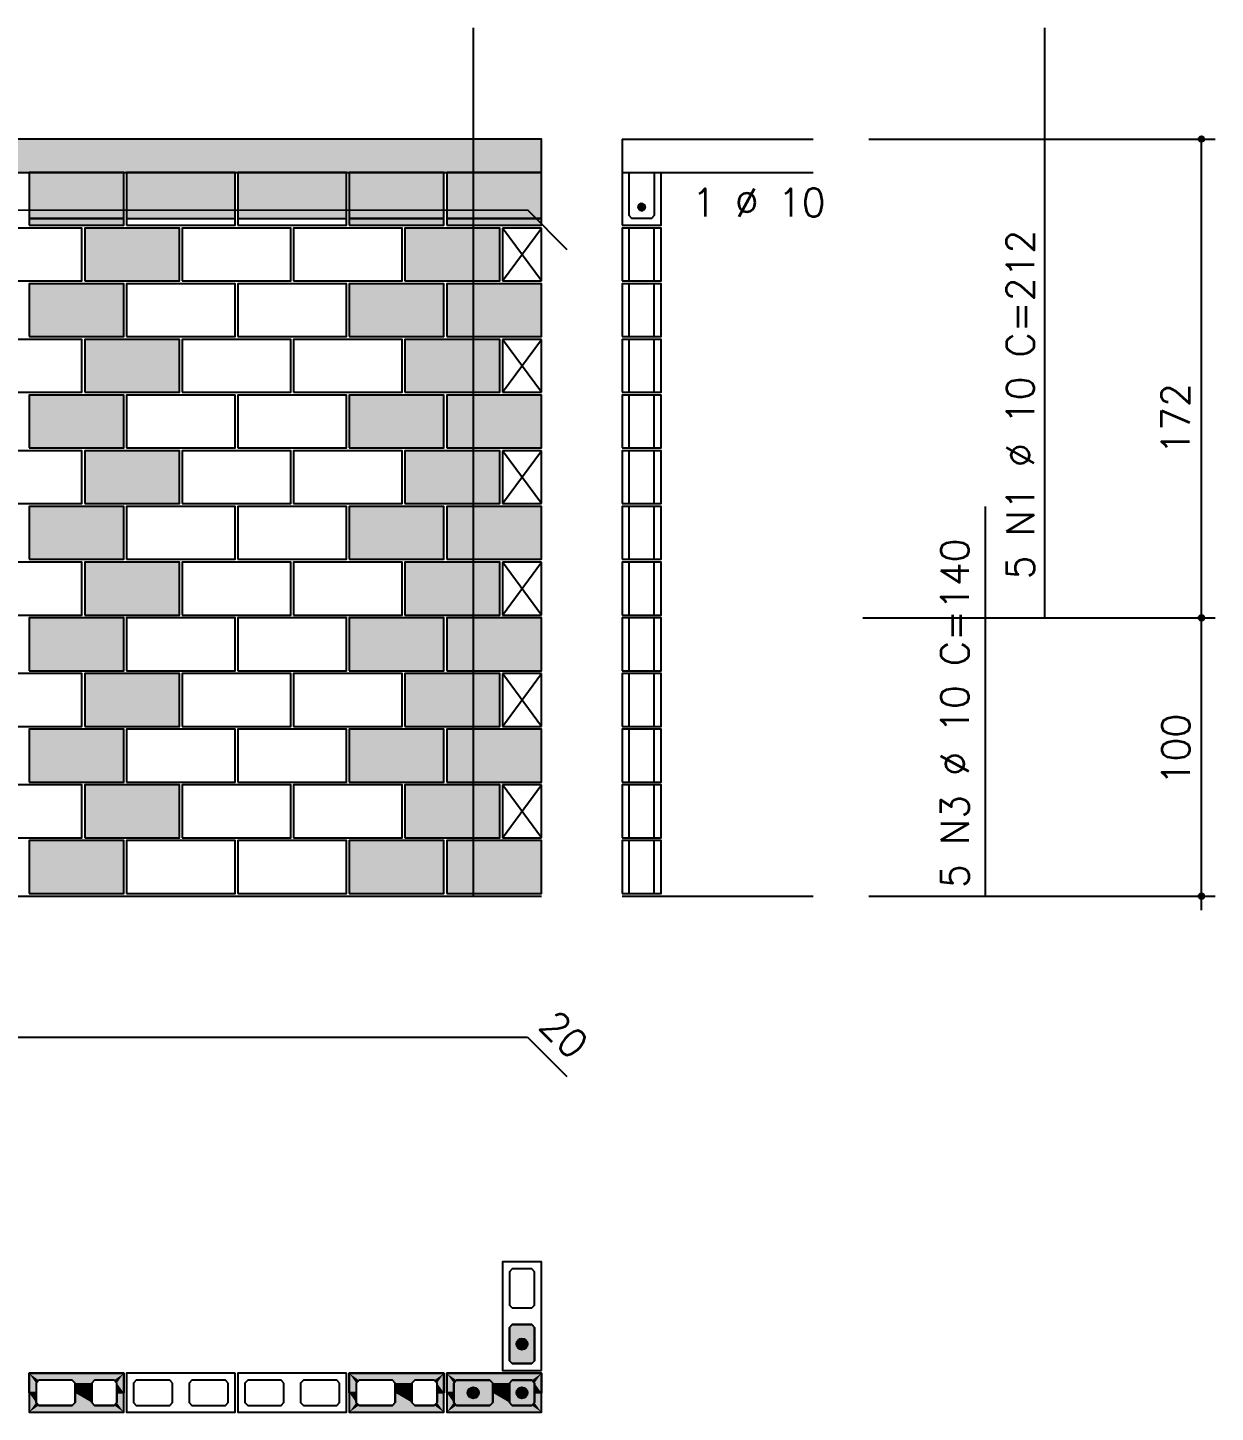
# Model space of a CAD drawing. Extents: x -1.9 to 86, y -1.5 to 60.9.
# Drawn here: x 48.78 to 57.31, y 31.15 to 41.1 of the extents above; entities that cross this region are included whole.
import ezdxf

# ---------------------------------------------------------------- set-up
doc = ezdxf.new("R2010")
doc.units = 0
doc.header["$MEASUREMENT"] = 0
for name, color, linetype in [('PENA_01', 1, 'CONTINUOUS'), ('PENA_02', 2, 'CONTINUOUS'), ('PENA_03', 3, 'CONTINUOUS'), ('PENA_05', 5, 'CONTINUOUS'), ('PENA_09', 254, 'CONTINUOUS'), ('PENA_11', 252, 'CONTINUOUS'), ('PENA_21', 100, 'CONTINUOUS')]:
    doc.layers.add(name, color=color, linetype=linetype)
doc.styles.get("Standard").update_dxf_attribs({"font": 'ROMANS.SHX'})

msp = doc.modelspace()

# ---------------------------------------------------------------- linework, layer by layer
at = {"layer": 'PENA_01', "linetype": 'Continuous'}
for p, q in [((48.7886, 39.7289), (49.4686, 39.7289)), ((49.4886, 39.7289), (50.2686, 39.7289)), ((50.2886, 39.7289), (51.0686, 39.7289)), ((51.0886, 39.7289), (51.7686, 39.7289)), ((51.7886, 39.7289), (52.4686, 39.7289))]:
    msp.add_line(p, q, dxfattribs=at)
for points in [[(52.3986, 31.9), (52.4186, 31.92), (52.4186, 32.16), (52.3986, 32.18), (52.2586, 32.18), (52.2386, 32.16), (52.2386, 31.92), (52.2586, 31.9), (52.3986, 31.9)], [(52.3986, 31.5), (52.4186, 31.52), (52.4186, 31.76), (52.3986, 31.78), (52.2586, 31.78), (52.2386, 31.76), (52.2386, 31.52), (52.2586, 31.5), (52.3986, 31.5)], [(49.0986, 31.38), (48.8586, 31.38), (48.8386, 31.36), (48.8386, 31.22), (48.8586, 31.2), (49.0986, 31.2), (49.1186, 31.22), (49.1186, 31.36), (49.0986, 31.38)], [(49.3986, 31.38), (49.2586, 31.38), (49.2386, 31.36), (49.2386, 31.22), (49.2586, 31.2), (49.3986, 31.2), (49.4186, 31.22), (49.4186, 31.36), (49.3986, 31.38)], [(49.8186, 31.36), (49.7986, 31.38), (49.5586, 31.38), (49.5386, 31.36), (49.5386, 31.22), (49.5586, 31.2), (49.7986, 31.2), (49.8186, 31.22), (49.8186, 31.36)], [(50.2186, 31.36), (50.1986, 31.38), (49.9586, 31.38), (49.9386, 31.36), (49.9386, 31.22), (49.9586, 31.2), (50.1986, 31.2), (50.2186, 31.22), (50.2186, 31.36)], [(50.6186, 31.36), (50.5986, 31.38), (50.3586, 31.38), (50.3386, 31.36), (50.3386, 31.22), (50.3586, 31.2), (50.5986, 31.2), (50.6186, 31.22), (50.6186, 31.36)], [(51.0186, 31.36), (50.9986, 31.38), (50.7586, 31.38), (50.7386, 31.36), (50.7386, 31.22), (50.7586, 31.2), (50.9986, 31.2), (51.0186, 31.22), (51.0186, 31.36)], [(51.3986, 31.38), (51.1586, 31.38), (51.1386, 31.36), (51.1386, 31.22), (51.1586, 31.2), (51.3986, 31.2), (51.4186, 31.22), (51.4186, 31.36), (51.3986, 31.38)], [(51.6986, 31.38), (51.5586, 31.38), (51.5386, 31.36), (51.5386, 31.22), (51.5586, 31.2), (51.6986, 31.2), (51.7186, 31.22), (51.7186, 31.36), (51.6986, 31.38)], [(52.0986, 31.38), (51.8586, 31.38), (51.8386, 31.36), (51.8386, 31.22), (51.8586, 31.2), (52.0986, 31.2), (52.1186, 31.22), (52.1186, 31.36), (52.0986, 31.38)], [(52.3986, 31.38), (52.2586, 31.38), (52.2386, 31.36), (52.2386, 31.22), (52.2586, 31.2), (52.3986, 31.2), (52.4186, 31.22), (52.4186, 31.36), (52.3986, 31.38)]]:
    msp.add_lwpolyline(points, dxfattribs=at)
at = {"layer": 'PENA_02', "linetype": 'Continuous'}
for p, q in [((52.4686, 39.6589), (52.1886, 39.6589)), ((52.1886, 39.6589), (52.1886, 39.2789)), ((52.4686, 39.2789), (52.4686, 39.6589)), ((52.1886, 39.2789), (52.4686, 39.2789)), ((52.4686, 38.8589), (52.1886, 38.8589)), ((52.1886, 38.8589), (52.1886, 38.4789)), ((52.4686, 38.4789), (52.4686, 38.8589)), ((52.1886, 38.4789), (52.4686, 38.4789)), ((52.4686, 38.0589), (52.1886, 38.0589)), ((52.1886, 38.0589), (52.1886, 37.6789)), ((52.4686, 37.6789), (52.4686, 38.0589)), ((52.1886, 37.6789), (52.4686, 37.6789)), ((52.4686, 37.2589), (52.1886, 37.2589)), ((52.1886, 37.2589), (52.1886, 36.8789)), ((52.4686, 36.8789), (52.4686, 37.2589)), ((52.1886, 36.8789), (52.4686, 36.8789)), ((52.4686, 36.4589), (52.1886, 36.4589)), ((52.1886, 36.4589), (52.1886, 36.0789)), ((52.4686, 36.0789), (52.4686, 36.4589)), ((52.1886, 36.0789), (52.4686, 36.0789)), ((52.4686, 35.6589), (52.1886, 35.6589)), ((52.1886, 35.6589), (52.1886, 35.2789)), ((52.4686, 35.2789), (52.4686, 35.6589)), ((52.1886, 35.2789), (52.4686, 35.2789)), ((42.4886, 34.8589), (52.4686, 34.8589))]:
    msp.add_line(p, q, dxfattribs=at)
for points in [[(42.4886, 40.0589), (52.4686, 40.0589), (52.4686, 40.2989), (42.4886, 40.2989), (42.4886, 40.0589)], [(48.7886, 39.6789), (49.4686, 39.6789), (49.4686, 40.0589), (48.7886, 40.0589), (48.7886, 39.6789)], [(49.4886, 39.6789), (50.2686, 39.6789), (50.2686, 40.0589), (49.4886, 40.0589), (49.4886, 39.6789)], [(50.2886, 39.6789), (51.0686, 39.6789), (51.0686, 40.0589), (50.2886, 40.0589), (50.2886, 39.6789)], [(51.0886, 39.6789), (51.7686, 39.6789), (51.7686, 40.0589), (51.0886, 40.0589), (51.0886, 39.6789)], [(51.7886, 39.6789), (52.4686, 39.6789), (52.4686, 40.0589), (51.7886, 40.0589), (51.7886, 39.6789)], [(48.3886, 39.2789), (49.1686, 39.2789), (49.1686, 39.6589), (48.3886, 39.6589), (48.3886, 39.2789)], [(49.1886, 39.2789), (49.8686, 39.2789), (49.8686, 39.6589), (49.1886, 39.6589), (49.1886, 39.2789)], [(49.8886, 39.2789), (50.6686, 39.2789), (50.6686, 39.6589), (49.8886, 39.6589), (49.8886, 39.2789)], [(50.6886, 39.2789), (51.4686, 39.2789), (51.4686, 39.6589), (50.6886, 39.6589), (50.6886, 39.2789)], [(51.4886, 39.2789), (52.1686, 39.2789), (52.1686, 39.6589), (51.4886, 39.6589), (51.4886, 39.2789)], [(48.7886, 38.8789), (49.4686, 38.8789), (49.4686, 39.2589), (48.7886, 39.2589), (48.7886, 38.8789)], [(49.4886, 38.8789), (50.2686, 38.8789), (50.2686, 39.2589), (49.4886, 39.2589), (49.4886, 38.8789)], [(50.2886, 38.8789), (51.0686, 38.8789), (51.0686, 39.2589), (50.2886, 39.2589), (50.2886, 38.8789)], [(51.0886, 38.8789), (51.7686, 38.8789), (51.7686, 39.2589), (51.0886, 39.2589), (51.0886, 38.8789)], [(51.7886, 38.8789), (52.4686, 38.8789), (52.4686, 39.2589), (51.7886, 39.2589), (51.7886, 38.8789)], [(48.3886, 38.4789), (49.1686, 38.4789), (49.1686, 38.8589), (48.3886, 38.8589), (48.3886, 38.4789)], [(49.1886, 38.4789), (49.8686, 38.4789), (49.8686, 38.8589), (49.1886, 38.8589), (49.1886, 38.4789)], [(49.8886, 38.4789), (50.6686, 38.4789), (50.6686, 38.8589), (49.8886, 38.8589), (49.8886, 38.4789)], [(50.6886, 38.4789), (51.4686, 38.4789), (51.4686, 38.8589), (50.6886, 38.8589), (50.6886, 38.4789)], [(51.4886, 38.4789), (52.1686, 38.4789), (52.1686, 38.8589), (51.4886, 38.8589), (51.4886, 38.4789)], [(48.7886, 38.0789), (49.4686, 38.0789), (49.4686, 38.4589), (48.7886, 38.4589), (48.7886, 38.0789)], [(49.4886, 38.0789), (50.2686, 38.0789), (50.2686, 38.4589), (49.4886, 38.4589), (49.4886, 38.0789)], [(50.2886, 38.0789), (51.0686, 38.0789), (51.0686, 38.4589), (50.2886, 38.4589), (50.2886, 38.0789)], [(51.0886, 38.0789), (51.7686, 38.0789), (51.7686, 38.4589), (51.0886, 38.4589), (51.0886, 38.0789)], [(51.7886, 38.0789), (52.4686, 38.0789), (52.4686, 38.4589), (51.7886, 38.4589), (51.7886, 38.0789)], [(48.3886, 37.6789), (49.1686, 37.6789), (49.1686, 38.0589), (48.3886, 38.0589), (48.3886, 37.6789)], [(49.1886, 37.6789), (49.8686, 37.6789), (49.8686, 38.0589), (49.1886, 38.0589), (49.1886, 37.6789)], [(49.8886, 37.6789), (50.6686, 37.6789), (50.6686, 38.0589), (49.8886, 38.0589), (49.8886, 37.6789)], [(50.6886, 37.6789), (51.4686, 37.6789), (51.4686, 38.0589), (50.6886, 38.0589), (50.6886, 37.6789)], [(51.4886, 37.6789), (52.1686, 37.6789), (52.1686, 38.0589), (51.4886, 38.0589), (51.4886, 37.6789)], [(48.7886, 37.2789), (49.4686, 37.2789), (49.4686, 37.6589), (48.7886, 37.6589), (48.7886, 37.2789)], [(49.4886, 37.2789), (50.2686, 37.2789), (50.2686, 37.6589), (49.4886, 37.6589), (49.4886, 37.2789)], [(50.2886, 37.2789), (51.0686, 37.2789), (51.0686, 37.6589), (50.2886, 37.6589), (50.2886, 37.2789)], [(51.0886, 37.2789), (51.7686, 37.2789), (51.7686, 37.6589), (51.0886, 37.6589), (51.0886, 37.2789)], [(51.7886, 37.2789), (52.4686, 37.2789), (52.4686, 37.6589), (51.7886, 37.6589), (51.7886, 37.2789)], [(48.3886, 36.8789), (49.1686, 36.8789), (49.1686, 37.2589), (48.3886, 37.2589), (48.3886, 36.8789)], [(49.1886, 36.8789), (49.8686, 36.8789), (49.8686, 37.2589), (49.1886, 37.2589), (49.1886, 36.8789)], [(49.8886, 36.8789), (50.6686, 36.8789), (50.6686, 37.2589), (49.8886, 37.2589), (49.8886, 36.8789)], [(50.6886, 36.8789), (51.4686, 36.8789), (51.4686, 37.2589), (50.6886, 37.2589), (50.6886, 36.8789)], [(51.4886, 36.8789), (52.1686, 36.8789), (52.1686, 37.2589), (51.4886, 37.2589), (51.4886, 36.8789)], [(48.7886, 36.4789), (49.4686, 36.4789), (49.4686, 36.8589), (48.7886, 36.8589), (48.7886, 36.4789)], [(49.4886, 36.4789), (50.2686, 36.4789), (50.2686, 36.8589), (49.4886, 36.8589), (49.4886, 36.4789)], [(50.2886, 36.4789), (51.0686, 36.4789), (51.0686, 36.8589), (50.2886, 36.8589), (50.2886, 36.4789)], [(51.0886, 36.4789), (51.7686, 36.4789), (51.7686, 36.8589), (51.0886, 36.8589), (51.0886, 36.4789)], [(51.7886, 36.4789), (52.4686, 36.4789), (52.4686, 36.8589), (51.7886, 36.8589), (51.7886, 36.4789)], [(48.3886, 36.0789), (49.1686, 36.0789), (49.1686, 36.4589), (48.3886, 36.4589), (48.3886, 36.0789)], [(49.1886, 36.0789), (49.8686, 36.0789), (49.8686, 36.4589), (49.1886, 36.4589), (49.1886, 36.0789)], [(49.8886, 36.0789), (50.6686, 36.0789), (50.6686, 36.4589), (49.8886, 36.4589), (49.8886, 36.0789)], [(50.6886, 36.0789), (51.4686, 36.0789), (51.4686, 36.4589), (50.6886, 36.4589), (50.6886, 36.0789)], [(51.4886, 36.0789), (52.1686, 36.0789), (52.1686, 36.4589), (51.4886, 36.4589), (51.4886, 36.0789)], [(48.7886, 35.6789), (49.4686, 35.6789), (49.4686, 36.0589), (48.7886, 36.0589), (48.7886, 35.6789)], [(49.4886, 35.6789), (50.2686, 35.6789), (50.2686, 36.0589), (49.4886, 36.0589), (49.4886, 35.6789)], [(50.2886, 35.6789), (51.0686, 35.6789), (51.0686, 36.0589), (50.2886, 36.0589), (50.2886, 35.6789)], [(51.0886, 35.6789), (51.7686, 35.6789), (51.7686, 36.0589), (51.0886, 36.0589), (51.0886, 35.6789)], [(51.7886, 35.6789), (52.4686, 35.6789), (52.4686, 36.0589), (51.7886, 36.0589), (51.7886, 35.6789)], [(48.3886, 35.2789), (49.1686, 35.2789), (49.1686, 35.6589), (48.3886, 35.6589), (48.3886, 35.2789)], [(49.1886, 35.2789), (49.8686, 35.2789), (49.8686, 35.6589), (49.1886, 35.6589), (49.1886, 35.2789)], [(49.8886, 35.2789), (50.6686, 35.2789), (50.6686, 35.6589), (49.8886, 35.6589), (49.8886, 35.2789)], [(50.6886, 35.2789), (51.4686, 35.2789), (51.4686, 35.6589), (50.6886, 35.6589), (50.6886, 35.2789)], [(51.4886, 35.2789), (52.1686, 35.2789), (52.1686, 35.6589), (51.4886, 35.6589), (51.4886, 35.2789)], [(48.7886, 34.8789), (49.4686, 34.8789), (49.4686, 35.2589), (48.7886, 35.2589), (48.7886, 34.8789)], [(49.4886, 34.8789), (50.2686, 34.8789), (50.2686, 35.2589), (49.4886, 35.2589), (49.4886, 34.8789)], [(50.2886, 34.8789), (51.0686, 34.8789), (51.0686, 35.2589), (50.2886, 35.2589), (50.2886, 34.8789)], [(51.0886, 34.8789), (51.7686, 34.8789), (51.7686, 35.2589), (51.0886, 35.2589), (51.0886, 34.8789)], [(51.7886, 34.8789), (52.4686, 34.8789), (52.4686, 35.2589), (51.7886, 35.2589), (51.7886, 34.8789)], [(52.4686, 31.45), (52.4686, 32.23), (52.1886, 32.23), (52.1886, 31.45), (52.4686, 31.45)], [(49.4686, 31.43), (48.7886, 31.43), (48.7886, 31.15), (49.4686, 31.15), (49.4686, 31.43)], [(50.2686, 31.43), (49.4886, 31.43), (49.4886, 31.15), (50.2686, 31.15), (50.2686, 31.43)], [(51.0686, 31.43), (50.2886, 31.43), (50.2886, 31.15), (51.0686, 31.15), (51.0686, 31.43)], [(51.7686, 31.43), (51.0886, 31.43), (51.0886, 31.15), (51.7686, 31.15), (51.7686, 31.43)], [(52.4686, 31.43), (51.7886, 31.43), (51.7886, 31.15), (52.4686, 31.15), (52.4686, 31.43)]]:
    msp.add_lwpolyline(points, dxfattribs=at)
for centre, radius in [((57.2086, 40.2989), 0.02), ((57.2086, 40.2989), 0.01), ((57.2086, 36.8589), 0.02), ((57.2086, 36.8589), 0.01), ((57.2086, 34.8589), 0.02), ((57.2086, 34.8589), 0.01)]:
    msp.add_circle(centre, radius, dxfattribs=at)
at = {"layer": 'PENA_03', "linetype": 'Continuous'}
for p, q in [((53.0486, 40.2989), (53.0486, 39.6789)), ((53.0486, 40.2989), (54.4193, 40.2989)), ((54.8193, 40.2989), (57.3086, 40.2989)), ((57.2086, 34.7584), (57.2086, 40.2989)), ((53.0486, 40.0589), (54.4193, 40.0589)), ((52.1886, 39.2789), (52.4686, 39.6589)), ((52.4686, 39.2789), (52.1886, 39.6589)), ((53.0986, 39.2789), (53.0986, 39.6589)), ((53.2786, 39.2789), (53.2786, 39.6589)), ((53.0986, 38.8789), (53.0986, 39.2589)), ((53.2786, 38.8789), (53.2786, 39.2589)), ((52.1886, 38.4789), (52.4686, 38.8589)), ((52.4686, 38.4789), (52.1886, 38.8589)), ((53.0986, 38.4789), (53.0986, 38.8589)), ((53.2786, 38.4789), (53.2786, 38.8589)), ((53.0986, 38.0789), (53.0986, 38.4589)), ((53.2786, 38.0789), (53.2786, 38.4589)), ((52.1886, 37.6789), (52.4686, 38.0589)), ((52.4686, 37.6789), (52.1886, 38.0589)), ((53.0986, 37.6789), (53.0986, 38.0589)), ((53.2786, 37.6789), (53.2786, 38.0589)), ((53.0986, 37.2789), (53.0986, 37.6589)), ((53.2786, 37.2789), (53.2786, 37.6589)), ((52.1886, 36.8789), (52.4686, 37.2589)), ((52.4686, 36.8789), (52.1886, 37.2589)), ((53.0986, 36.8789), (53.0986, 37.2589)), ((53.2786, 36.8789), (53.2786, 37.2589)), ((53.0986, 36.4789), (53.0986, 36.8589)), ((53.2786, 36.4789), (53.2786, 36.8589)), ((54.7774, 36.8589), (57.3086, 36.8589)), ((52.1886, 36.0789), (52.4686, 36.4589)), ((52.4686, 36.0789), (52.1886, 36.4589)), ((53.0986, 36.0789), (53.0986, 36.4589)), ((53.2786, 36.0789), (53.2786, 36.4589)), ((53.0986, 35.6789), (53.0986, 36.0589)), ((53.2786, 35.6789), (53.2786, 36.0589)), ((52.1886, 35.2789), (52.4686, 35.6589)), ((52.4686, 35.2789), (52.1886, 35.6589)), ((53.0986, 35.2789), (53.0986, 35.6589)), ((53.2786, 35.2789), (53.2786, 35.6589)), ((53.0986, 34.8789), (53.0986, 35.2589)), ((53.2786, 34.8789), (53.2786, 35.2589)), ((53.0486, 34.8589), (54.4193, 34.8589)), ((54.8193, 34.8589), (57.3086, 34.8589))]:
    msp.add_line(p, q, dxfattribs=at)
for points in [[(53.0486, 39.6789), (53.3286, 39.6789), (53.3286, 40.0589)], [(53.2786, 40.0589), (53.2786, 39.7489), (53.2586, 39.7289), (53.1186, 39.7289), (53.0986, 39.7489), (53.0986, 40.0589)], [(53.2132, 39.8099), (53.211, 39.8201), (53.2049, 39.8285), (53.1959, 39.8337), (53.1856, 39.8348), (53.1757, 39.8316), (53.168, 39.8246), (53.1637, 39.8151), (53.1637, 39.8047), (53.168, 39.7952), (53.1757, 39.7883), (53.1856, 39.7851), (53.1959, 39.7861), (53.2049, 39.7913), (53.211, 39.7998), (53.2132, 39.8099)], [(53.0486, 39.2789), (53.3286, 39.2789), (53.3286, 39.6589), (53.0486, 39.6589), (53.0486, 39.2789)], [(53.0486, 38.8789), (53.3286, 38.8789), (53.3286, 39.2589), (53.0486, 39.2589), (53.0486, 38.8789)], [(53.0486, 38.4789), (53.3286, 38.4789), (53.3286, 38.8589), (53.0486, 38.8589), (53.0486, 38.4789)], [(53.0486, 38.0789), (53.3286, 38.0789), (53.3286, 38.4589), (53.0486, 38.4589), (53.0486, 38.0789)], [(53.0486, 37.6789), (53.3286, 37.6789), (53.3286, 38.0589), (53.0486, 38.0589), (53.0486, 37.6789)], [(53.0486, 37.2789), (53.3286, 37.2789), (53.3286, 37.6589), (53.0486, 37.6589), (53.0486, 37.2789)], [(53.0486, 36.8789), (53.3286, 36.8789), (53.3286, 37.2589), (53.0486, 37.2589), (53.0486, 36.8789)], [(53.0486, 36.4789), (53.3286, 36.4789), (53.3286, 36.8589), (53.0486, 36.8589), (53.0486, 36.4789)], [(53.0486, 36.0789), (53.3286, 36.0789), (53.3286, 36.4589), (53.0486, 36.4589), (53.0486, 36.0789)], [(53.0486, 35.6789), (53.3286, 35.6789), (53.3286, 36.0589), (53.0486, 36.0589), (53.0486, 35.6789)], [(53.0486, 35.2789), (53.3286, 35.2789), (53.3286, 35.6589), (53.0486, 35.6589), (53.0486, 35.2789)], [(53.0486, 34.8789), (53.3286, 34.8789), (53.3286, 35.2589), (53.0486, 35.2589), (53.0486, 34.8789)], [(52.2586, 31.5), (52.2386, 31.52), (52.2386, 31.76), (52.2586, 31.78), (52.3986, 31.78), (52.4186, 31.76), (52.4186, 31.52), (52.3986, 31.5), (52.2586, 31.5)], [(52.1186, 31.22), (52.0986, 31.2), (51.8586, 31.2), (51.8386, 31.22), (51.8386, 31.36), (51.8586, 31.38), (52.0986, 31.38), (52.1186, 31.36), (52.1186, 31.22)], [(52.4186, 31.22), (52.3986, 31.2), (52.2586, 31.2), (52.2386, 31.22), (52.2386, 31.36), (52.2586, 31.38), (52.3986, 31.38), (52.4186, 31.36), (52.4186, 31.22)]]:
    msp.add_lwpolyline(points, dxfattribs=at)
for centre, radius in [((53.1882, 39.8099), 0.025), ((52.3286, 31.64), 0.04), ((51.9786, 31.29), 0.04), ((52.3286, 31.29), 0.04)]:
    msp.add_circle(centre, radius, dxfattribs=at)
for points in [[(53.2132, 39.8099), (53.168, 39.8246), (53.1637, 39.8151)], [(53.2132, 39.8099), (53.1637, 39.8151), (53.1637, 39.8047)], [(53.2132, 39.8099), (53.1637, 39.8047), (53.168, 39.7952)], [(53.2132, 39.8099), (53.1757, 39.8316), (53.1647, 39.8185)], [(53.2132, 39.8099), (53.1647, 39.8185), (53.1647, 39.8014)], [(53.2132, 39.8099), (53.1647, 39.8014), (53.1757, 39.7883)], [(53.2132, 39.8099), (53.1757, 39.8316), (53.168, 39.8246)], [(53.2132, 39.8099), (53.168, 39.7952), (53.1757, 39.7883)], [(53.2132, 39.8099), (53.1856, 39.8348), (53.1757, 39.8316)], [(53.2132, 39.8099), (53.1925, 39.8345), (53.1757, 39.8316)], [(53.2132, 39.8099), (53.1757, 39.7883), (53.1925, 39.7853)], [(53.2132, 39.8099), (53.1757, 39.7883), (53.1856, 39.7851)], [(53.2132, 39.8099), (53.1959, 39.8337), (53.1856, 39.8348)], [(53.2132, 39.8099), (53.1856, 39.7851), (53.1959, 39.7861)], [(53.2132, 39.8099), (53.2073, 39.826), (53.1925, 39.8345)], [(53.2132, 39.8099), (53.1925, 39.7853), (53.2073, 39.7939)], [(53.2132, 39.8099), (53.2049, 39.8285), (53.1959, 39.8337)], [(53.2132, 39.8099), (53.1959, 39.7861), (53.2049, 39.7913)], [(53.2132, 39.8099), (53.211, 39.8201), (53.2049, 39.8285)], [(53.2132, 39.8099), (53.2049, 39.7913), (53.211, 39.7998)], [(53.2132, 39.8099), (53.2073, 39.7939), (53.2132, 39.8099)], [(53.2132, 39.8099), (53.211, 39.7998), (53.2132, 39.8099)], [(52.3686, 31.64), (52.3086, 31.6746), (52.2911, 31.6536)], [(52.3686, 31.64), (52.2911, 31.6536), (52.2911, 31.6263)], [(52.3686, 31.64), (52.2911, 31.6263), (52.3086, 31.6053)], [(52.3686, 31.64), (52.3356, 31.6793), (52.3086, 31.6746)], [(52.3686, 31.64), (52.3086, 31.6053), (52.3356, 31.6006)], [(52.3686, 31.64), (52.3593, 31.6657), (52.3356, 31.6793)], [(52.3686, 31.64), (52.3356, 31.6006), (52.3593, 31.6142)], [(52.3686, 31.64), (52.3593, 31.6142), (52.3686, 31.64)], [(52.0186, 31.29), (51.9586, 31.3246), (51.9411, 31.3036)], [(52.0186, 31.29), (51.9411, 31.3036), (51.9411, 31.2763)], [(52.0186, 31.29), (51.9411, 31.2763), (51.9586, 31.2553)], [(52.0186, 31.29), (51.9856, 31.3293), (51.9586, 31.3246)], [(52.0186, 31.29), (51.9586, 31.2553), (51.9856, 31.2506)], [(52.0186, 31.29), (52.0093, 31.3157), (51.9856, 31.3293)], [(52.0186, 31.29), (51.9856, 31.2506), (52.0093, 31.2642)], [(52.0186, 31.29), (52.0093, 31.2642), (52.0186, 31.29)], [(52.3686, 31.29), (52.3086, 31.3246), (52.2911, 31.3036)], [(52.3686, 31.29), (52.2911, 31.3036), (52.2911, 31.2763)], [(52.3686, 31.29), (52.2911, 31.2763), (52.3086, 31.2553)], [(52.3686, 31.29), (52.3356, 31.3293), (52.3086, 31.3246)], [(52.3686, 31.29), (52.3086, 31.2553), (52.3356, 31.2506)], [(52.3686, 31.29), (52.3593, 31.3157), (52.3356, 31.3293)], [(52.3686, 31.29), (52.3356, 31.2506), (52.3593, 31.2642)], [(52.3686, 31.29), (52.3593, 31.2642), (52.3686, 31.29)]]:
    msp.add_solid(points, dxfattribs=at)
at = {"layer": 'PENA_05', "linetype": 'Continuous'}
for p, q in [((56.0849, 36.856), (56.0849, 41.0989)), ((42.4887, 39.7886), (52.3685, 39.789)), ((52.3685, 39.789), (52.6513, 39.5062)), ((55.659, 34.8589), (55.659, 37.6589)), ((42.4887, 33.8446), (52.3685, 33.8451)), ((52.3685, 33.8451), (52.6513, 33.5622))]:
    msp.add_line(p, q, dxfattribs=at)
msp.add_lwpolyline([(51.9786, 41.0989), (51.9786, 34.8589)], dxfattribs=at)
at = {"layer": 'PENA_09', "linetype": 'Continuous'}
for points in [[(48.7886, 39.7289), (49.4686, 39.7289), (49.4686, 40.0589), (48.7886, 40.0589), (48.7886, 39.7289)], [(49.4886, 39.7289), (50.2686, 39.7289), (50.2686, 40.0589), (49.4886, 40.0589), (49.4886, 39.7289)], [(50.2886, 39.7289), (51.0686, 39.7289), (51.0686, 40.0589), (50.2886, 40.0589), (50.2886, 39.7289)], [(51.0886, 39.7289), (51.7686, 39.7289), (51.7686, 40.0589), (51.0886, 40.0589), (51.0886, 39.7289)], [(51.7886, 39.7289), (52.4686, 39.7289), (52.4686, 40.0589), (51.7886, 40.0589), (51.7886, 39.7289)]]:
    msp.add_lwpolyline(points, dxfattribs=at)
for points in [[(48.7886, 39.7289), (49.4686, 39.7289), (49.4686, 40.0589)], [(48.7886, 39.7289), (49.4686, 40.0589), (48.7886, 40.0589)], [(48.7886, 39.7289), (48.7886, 40.0589), (48.7886, 39.7289)], [(49.4886, 39.7289), (50.2686, 39.7289), (50.2686, 40.0589)], [(49.4886, 39.7289), (50.2686, 40.0589), (49.4886, 40.0589)], [(49.4886, 39.7289), (49.4886, 40.0589), (49.4886, 39.7289)], [(50.2886, 39.7289), (51.0686, 39.7289), (51.0686, 40.0589)], [(50.2886, 39.7289), (51.0686, 40.0589), (50.2886, 40.0589)], [(50.2886, 39.7289), (50.2886, 40.0589), (50.2886, 39.7289)], [(51.0886, 39.7289), (51.7686, 39.7289), (51.7686, 40.0589)], [(51.0886, 39.7289), (51.7686, 40.0589), (51.0886, 40.0589)], [(51.0886, 39.7289), (51.0886, 40.0589), (51.0886, 39.7289)], [(51.7886, 39.7289), (52.4686, 39.7289), (52.4686, 40.0589)], [(51.7886, 39.7289), (52.4686, 40.0589), (51.7886, 40.0589)], [(51.7886, 39.7289), (51.7886, 40.0589), (51.7886, 39.7289)]]:
    msp.add_solid(points, dxfattribs=at)
at = {"layer": 'PENA_11', "linetype": 'Continuous'}
for points in [[(42.4886, 40.0589), (52.4686, 40.0589), (52.4686, 40.2989)], [(42.4886, 40.0589), (52.4686, 40.2989), (42.4886, 40.2989)], [(52.2586, 31.5), (52.2386, 31.76), (52.2586, 31.78)], [(52.2586, 31.5), (52.2386, 31.52), (52.2386, 31.76)], [(52.2586, 31.5), (52.2586, 31.78), (52.3986, 31.78)], [(52.2586, 31.5), (52.3986, 31.78), (52.4186, 31.76)], [(52.2586, 31.5), (52.4186, 31.76), (52.4186, 31.52)], [(52.2586, 31.5), (52.4186, 31.52), (52.3986, 31.5)], [(52.2586, 31.5), (52.3986, 31.5), (52.2586, 31.5)], [(52.1186, 31.22), (51.8386, 31.36), (51.8586, 31.38)], [(52.1186, 31.22), (51.8386, 31.22), (51.8386, 31.36)], [(52.1186, 31.22), (51.8586, 31.38), (52.0986, 31.38)], [(52.1186, 31.22), (52.0986, 31.38), (52.1186, 31.36)], [(52.1186, 31.22), (52.1186, 31.36), (52.1186, 31.22)], [(52.4186, 31.22), (52.2386, 31.36), (52.2586, 31.38)], [(52.4186, 31.22), (52.2386, 31.22), (52.2386, 31.36)], [(52.4186, 31.22), (52.2586, 31.38), (52.3986, 31.38)], [(52.4186, 31.22), (52.3986, 31.38), (52.4186, 31.36)], [(52.4186, 31.22), (52.4186, 31.36), (52.4186, 31.22)], [(52.1186, 31.22), (51.8586, 31.2), (51.8386, 31.22)], [(52.1186, 31.22), (52.0986, 31.2), (51.8586, 31.2)], [(52.4186, 31.22), (52.2586, 31.2), (52.2386, 31.22)], [(52.4186, 31.22), (52.3986, 31.2), (52.2586, 31.2)]]:
    msp.add_solid(points, dxfattribs=at)
at = {"layer": 'PENA_21', "linetype": 'Continuous'}
for points in [[(48.7886, 39.6789), (49.4686, 39.6789), (49.4686, 39.7289), (48.7886, 39.7289), (48.7886, 39.6789)], [(51.0886, 39.6789), (51.7686, 39.6789), (51.7686, 39.7289), (51.0886, 39.7289), (51.0886, 39.6789)], [(51.7886, 39.6789), (52.4686, 39.6789), (52.4686, 39.7289), (51.7886, 39.7289), (51.7886, 39.6789)], [(49.1886, 39.2789), (49.8686, 39.2789), (49.8686, 39.6589), (49.1886, 39.6589), (49.1886, 39.2789)], [(51.4886, 39.2789), (52.1686, 39.2789), (52.1686, 39.6589), (51.4886, 39.6589), (51.4886, 39.2789)], [(48.7886, 38.8789), (49.4686, 38.8789), (49.4686, 39.2589), (48.7886, 39.2589), (48.7886, 38.8789)], [(51.0886, 38.8789), (51.7686, 38.8789), (51.7686, 39.2589), (51.0886, 39.2589), (51.0886, 38.8789)], [(51.7886, 38.8789), (52.4686, 38.8789), (52.4686, 39.2589), (51.7886, 39.2589), (51.7886, 38.8789)], [(49.1886, 38.4789), (49.8686, 38.4789), (49.8686, 38.8589), (49.1886, 38.8589), (49.1886, 38.4789)], [(51.4886, 38.4789), (52.1686, 38.4789), (52.1686, 38.8589), (51.4886, 38.8589), (51.4886, 38.4789)], [(48.7886, 38.0789), (49.4686, 38.0789), (49.4686, 38.4589), (48.7886, 38.4589), (48.7886, 38.0789)], [(51.0886, 38.0789), (51.7686, 38.0789), (51.7686, 38.4589), (51.0886, 38.4589), (51.0886, 38.0789)], [(51.7886, 38.0789), (52.4686, 38.0789), (52.4686, 38.4589), (51.7886, 38.4589), (51.7886, 38.0789)], [(49.1886, 37.6789), (49.8686, 37.6789), (49.8686, 38.0589), (49.1886, 38.0589), (49.1886, 37.6789)], [(51.4886, 37.6789), (52.1686, 37.6789), (52.1686, 38.0589), (51.4886, 38.0589), (51.4886, 37.6789)], [(48.7886, 37.2789), (49.4686, 37.2789), (49.4686, 37.6589), (48.7886, 37.6589), (48.7886, 37.2789)], [(51.0886, 37.2789), (51.7686, 37.2789), (51.7686, 37.6589), (51.0886, 37.6589), (51.0886, 37.2789)], [(51.7886, 37.2789), (52.4686, 37.2789), (52.4686, 37.6589), (51.7886, 37.6589), (51.7886, 37.2789)], [(49.1886, 36.8789), (49.8686, 36.8789), (49.8686, 37.2589), (49.1886, 37.2589), (49.1886, 36.8789)], [(51.4886, 36.8789), (52.1686, 36.8789), (52.1686, 37.2589), (51.4886, 37.2589), (51.4886, 36.8789)], [(48.7886, 36.4789), (49.4686, 36.4789), (49.4686, 36.8589), (48.7886, 36.8589), (48.7886, 36.4789)], [(51.0886, 36.4789), (51.7686, 36.4789), (51.7686, 36.8589), (51.0886, 36.8589), (51.0886, 36.4789)], [(51.7886, 36.4789), (52.4686, 36.4789), (52.4686, 36.8589), (51.7886, 36.8589), (51.7886, 36.4789)], [(49.1886, 36.0789), (49.8686, 36.0789), (49.8686, 36.4589), (49.1886, 36.4589), (49.1886, 36.0789)], [(51.4886, 36.0789), (52.1686, 36.0789), (52.1686, 36.4589), (51.4886, 36.4589), (51.4886, 36.0789)], [(48.7886, 35.6789), (49.4686, 35.6789), (49.4686, 36.0589), (48.7886, 36.0589), (48.7886, 35.6789)], [(51.0886, 35.6789), (51.7686, 35.6789), (51.7686, 36.0589), (51.0886, 36.0589), (51.0886, 35.6789)], [(51.7886, 35.6789), (52.4686, 35.6789), (52.4686, 36.0589), (51.7886, 36.0589), (51.7886, 35.6789)], [(49.1886, 35.2789), (49.8686, 35.2789), (49.8686, 35.6589), (49.1886, 35.6589), (49.1886, 35.2789)], [(51.4886, 35.2789), (52.1686, 35.2789), (52.1686, 35.6589), (51.4886, 35.6589), (51.4886, 35.2789)], [(48.7886, 34.8789), (49.4686, 34.8789), (49.4686, 35.2589), (48.7886, 35.2589), (48.7886, 34.8789)], [(51.0886, 34.8789), (51.7686, 34.8789), (51.7686, 35.2589), (51.0886, 35.2589), (51.0886, 34.8789)], [(51.7886, 34.8789), (52.4686, 34.8789), (52.4686, 35.2589), (51.7886, 35.2589), (51.7886, 34.8789)], [(49.4686, 31.29), (49.4186, 31.29), (49.4186, 31.36), (49.3986, 31.38), (49.2586, 31.38), (49.2386, 31.36), (49.2386, 31.29), (49.1186, 31.29), (49.1186, 31.36), (49.0986, 31.38), (48.8586, 31.38), (48.8386, 31.36), (48.8386, 31.29), (48.7886, 31.29), (48.7886, 31.43), (49.4686, 31.43), (49.4686, 31.29)], [(51.7686, 31.29), (51.7186, 31.29), (51.7186, 31.36), (51.6986, 31.38), (51.5586, 31.38), (51.5386, 31.36), (51.5386, 31.29), (51.4186, 31.29), (51.4186, 31.36), (51.3986, 31.38), (51.1586, 31.38), (51.1386, 31.36), (51.1386, 31.29), (51.0886, 31.29), (51.0886, 31.43), (51.7686, 31.43), (51.7686, 31.29)], [(52.4686, 31.29), (52.4186, 31.29), (52.4186, 31.36), (52.3986, 31.38), (52.2586, 31.38), (52.2386, 31.36), (52.2386, 31.29), (52.1186, 31.29), (52.1186, 31.36), (52.0986, 31.38), (51.8586, 31.38), (51.8386, 31.36), (51.8386, 31.29), (51.7886, 31.29), (51.7886, 31.43), (52.4686, 31.43), (52.4686, 31.29)], [(49.4686, 31.29), (49.4186, 31.29), (49.4186, 31.22), (49.3986, 31.2), (49.2586, 31.2), (49.2386, 31.22), (49.2386, 31.29), (49.1186, 31.29), (49.1186, 31.22), (49.0986, 31.2), (48.8586, 31.2), (48.8386, 31.22), (48.8386, 31.29), (48.7886, 31.29), (48.7886, 31.15), (49.4686, 31.15), (49.4686, 31.29)], [(51.7686, 31.29), (51.7186, 31.29), (51.7186, 31.22), (51.6986, 31.2), (51.5586, 31.2), (51.5386, 31.22), (51.5386, 31.29), (51.4186, 31.29), (51.4186, 31.22), (51.3986, 31.2), (51.1586, 31.2), (51.1386, 31.22), (51.1386, 31.29), (51.0886, 31.29), (51.0886, 31.15), (51.7686, 31.15), (51.7686, 31.29)], [(52.4686, 31.29), (52.4186, 31.29), (52.4186, 31.22), (52.3986, 31.2), (52.2586, 31.2), (52.2386, 31.22), (52.2386, 31.29), (52.1186, 31.29), (52.1186, 31.22), (52.0986, 31.2), (51.8586, 31.2), (51.8386, 31.22), (51.8386, 31.29), (51.7886, 31.29), (51.7886, 31.15), (52.4686, 31.15), (52.4686, 31.29)]]:
    msp.add_lwpolyline(points, dxfattribs=at)
for points in [[(48.7886, 39.6789), (49.4686, 39.6789), (49.4686, 39.7289)], [(48.7886, 39.6789), (49.4686, 39.7289), (48.7886, 39.7289)], [(48.7886, 39.6789), (48.7886, 39.7289), (48.7886, 39.6789)], [(51.0886, 39.6789), (51.7686, 39.6789), (51.7686, 39.7289)], [(51.0886, 39.6789), (51.7686, 39.7289), (51.0886, 39.7289)], [(51.0886, 39.6789), (51.0886, 39.7289), (51.0886, 39.6789)], [(51.7886, 39.6789), (52.4686, 39.6789), (52.4686, 39.7289)], [(51.7886, 39.6789), (52.4686, 39.7289), (51.7886, 39.7289)], [(51.7886, 39.6789), (51.7886, 39.7289), (51.7886, 39.6789)], [(49.1886, 39.2789), (49.8686, 39.2789), (49.8686, 39.6589)], [(49.1886, 39.2789), (49.8686, 39.6589), (49.1886, 39.6589)], [(49.1886, 39.2789), (49.1886, 39.6589), (49.1886, 39.2789)], [(51.4886, 39.2789), (52.1686, 39.2789), (52.1686, 39.6589)], [(51.4886, 39.2789), (52.1686, 39.6589), (51.4886, 39.6589)], [(51.4886, 39.2789), (51.4886, 39.6589), (51.4886, 39.2789)], [(48.7886, 38.8789), (49.4686, 38.8789), (49.4686, 39.2589)], [(48.7886, 38.8789), (49.4686, 39.2589), (48.7886, 39.2589)], [(48.7886, 38.8789), (48.7886, 39.2589), (48.7886, 38.8789)], [(51.0886, 38.8789), (51.7686, 38.8789), (51.7686, 39.2589)], [(51.0886, 38.8789), (51.7686, 39.2589), (51.0886, 39.2589)], [(51.0886, 38.8789), (51.0886, 39.2589), (51.0886, 38.8789)], [(51.7886, 38.8789), (52.4686, 38.8789), (52.4686, 39.2589)], [(51.7886, 38.8789), (52.4686, 39.2589), (51.7886, 39.2589)], [(51.7886, 38.8789), (51.7886, 39.2589), (51.7886, 38.8789)], [(49.1886, 38.4789), (49.8686, 38.4789), (49.8686, 38.8589)], [(49.1886, 38.4789), (49.8686, 38.8589), (49.1886, 38.8589)], [(49.1886, 38.4789), (49.1886, 38.8589), (49.1886, 38.4789)], [(51.4886, 38.4789), (52.1686, 38.4789), (52.1686, 38.8589)], [(51.4886, 38.4789), (52.1686, 38.8589), (51.4886, 38.8589)], [(51.4886, 38.4789), (51.4886, 38.8589), (51.4886, 38.4789)], [(48.7886, 38.0789), (49.4686, 38.0789), (49.4686, 38.4589)], [(48.7886, 38.0789), (49.4686, 38.4589), (48.7886, 38.4589)], [(48.7886, 38.0789), (48.7886, 38.4589), (48.7886, 38.0789)], [(51.0886, 38.0789), (51.7686, 38.0789), (51.7686, 38.4589)], [(51.0886, 38.0789), (51.7686, 38.4589), (51.0886, 38.4589)], [(51.0886, 38.0789), (51.0886, 38.4589), (51.0886, 38.0789)], [(51.7886, 38.0789), (52.4686, 38.0789), (52.4686, 38.4589)], [(51.7886, 38.0789), (52.4686, 38.4589), (51.7886, 38.4589)], [(51.7886, 38.0789), (51.7886, 38.4589), (51.7886, 38.0789)], [(49.1886, 37.6789), (49.8686, 37.6789), (49.8686, 38.0589)], [(49.1886, 37.6789), (49.8686, 38.0589), (49.1886, 38.0589)], [(49.1886, 37.6789), (49.1886, 38.0589), (49.1886, 37.6789)], [(51.4886, 37.6789), (52.1686, 37.6789), (52.1686, 38.0589)], [(51.4886, 37.6789), (52.1686, 38.0589), (51.4886, 38.0589)], [(51.4886, 37.6789), (51.4886, 38.0589), (51.4886, 37.6789)], [(48.7886, 37.2789), (49.4686, 37.2789), (49.4686, 37.6589)], [(48.7886, 37.2789), (49.4686, 37.6589), (48.7886, 37.6589)], [(48.7886, 37.2789), (48.7886, 37.6589), (48.7886, 37.2789)], [(51.0886, 37.2789), (51.7686, 37.2789), (51.7686, 37.6589)], [(51.0886, 37.2789), (51.7686, 37.6589), (51.0886, 37.6589)], [(51.0886, 37.2789), (51.0886, 37.6589), (51.0886, 37.2789)], [(51.7886, 37.2789), (52.4686, 37.2789), (52.4686, 37.6589)], [(51.7886, 37.2789), (52.4686, 37.6589), (51.7886, 37.6589)], [(51.7886, 37.2789), (51.7886, 37.6589), (51.7886, 37.2789)], [(49.1886, 36.8789), (49.8686, 36.8789), (49.8686, 37.2589)], [(49.1886, 36.8789), (49.8686, 37.2589), (49.1886, 37.2589)], [(49.1886, 36.8789), (49.1886, 37.2589), (49.1886, 36.8789)], [(51.4886, 36.8789), (52.1686, 36.8789), (52.1686, 37.2589)], [(51.4886, 36.8789), (52.1686, 37.2589), (51.4886, 37.2589)], [(51.4886, 36.8789), (51.4886, 37.2589), (51.4886, 36.8789)], [(48.7886, 36.4789), (49.4686, 36.4789), (49.4686, 36.8589)], [(48.7886, 36.4789), (49.4686, 36.8589), (48.7886, 36.8589)], [(48.7886, 36.4789), (48.7886, 36.8589), (48.7886, 36.4789)], [(51.0886, 36.4789), (51.7686, 36.4789), (51.7686, 36.8589)], [(51.0886, 36.4789), (51.7686, 36.8589), (51.0886, 36.8589)], [(51.0886, 36.4789), (51.0886, 36.8589), (51.0886, 36.4789)], [(51.7886, 36.4789), (52.4686, 36.4789), (52.4686, 36.8589)], [(51.7886, 36.4789), (52.4686, 36.8589), (51.7886, 36.8589)], [(51.7886, 36.4789), (51.7886, 36.8589), (51.7886, 36.4789)], [(49.1886, 36.0789), (49.8686, 36.0789), (49.8686, 36.4589)], [(49.1886, 36.0789), (49.8686, 36.4589), (49.1886, 36.4589)], [(49.1886, 36.0789), (49.1886, 36.4589), (49.1886, 36.0789)], [(51.4886, 36.0789), (52.1686, 36.0789), (52.1686, 36.4589)], [(51.4886, 36.0789), (52.1686, 36.4589), (51.4886, 36.4589)], [(51.4886, 36.0789), (51.4886, 36.4589), (51.4886, 36.0789)], [(48.7886, 35.6789), (49.4686, 35.6789), (49.4686, 36.0589)], [(48.7886, 35.6789), (49.4686, 36.0589), (48.7886, 36.0589)], [(48.7886, 35.6789), (48.7886, 36.0589), (48.7886, 35.6789)], [(51.0886, 35.6789), (51.7686, 35.6789), (51.7686, 36.0589)], [(51.0886, 35.6789), (51.7686, 36.0589), (51.0886, 36.0589)], [(51.0886, 35.6789), (51.0886, 36.0589), (51.0886, 35.6789)], [(51.7886, 35.6789), (52.4686, 35.6789), (52.4686, 36.0589)], [(51.7886, 35.6789), (52.4686, 36.0589), (51.7886, 36.0589)], [(51.7886, 35.6789), (51.7886, 36.0589), (51.7886, 35.6789)], [(49.1886, 35.2789), (49.8686, 35.2789), (49.8686, 35.6589)], [(49.1886, 35.2789), (49.8686, 35.6589), (49.1886, 35.6589)], [(49.1886, 35.2789), (49.1886, 35.6589), (49.1886, 35.2789)], [(51.4886, 35.2789), (52.1686, 35.2789), (52.1686, 35.6589)], [(51.4886, 35.2789), (52.1686, 35.6589), (51.4886, 35.6589)], [(51.4886, 35.2789), (51.4886, 35.6589), (51.4886, 35.2789)], [(48.7886, 34.8789), (49.4686, 34.8789), (49.4686, 35.2589)], [(48.7886, 34.8789), (49.4686, 35.2589), (48.7886, 35.2589)], [(48.7886, 34.8789), (48.7886, 35.2589), (48.7886, 34.8789)], [(51.0886, 34.8789), (51.7686, 34.8789), (51.7686, 35.2589)], [(51.0886, 34.8789), (51.7686, 35.2589), (51.0886, 35.2589)], [(51.0886, 34.8789), (51.0886, 35.2589), (51.0886, 34.8789)], [(51.7886, 34.8789), (52.4686, 34.8789), (52.4686, 35.2589)], [(51.7886, 34.8789), (52.4686, 35.2589), (51.7886, 35.2589)], [(51.7886, 34.8789), (51.7886, 35.2589), (51.7886, 34.8789)], [(48.8586, 31.38), (48.8386, 31.36), (48.7886, 31.43)], [(48.8586, 31.38), (48.7886, 31.43), (49.4686, 31.43)], [(48.8386, 31.29), (48.7886, 31.29), (48.7886, 31.43)], [(48.8386, 31.29), (48.7886, 31.43), (48.8386, 31.36)], [(48.8586, 31.38), (49.4686, 31.43), (49.0986, 31.38)], [(49.1186, 31.36), (49.0986, 31.38), (49.4686, 31.43)], [(49.1186, 31.36), (49.4686, 31.43), (49.2586, 31.38)], [(49.1186, 31.36), (49.2586, 31.38), (49.2386, 31.36)], [(49.1186, 31.36), (49.2386, 31.36), (49.2386, 31.29)], [(49.1186, 31.36), (49.2386, 31.29), (49.1186, 31.29)], [(49.2586, 31.38), (49.4686, 31.43), (49.3986, 31.38)], [(49.4186, 31.36), (49.3986, 31.38), (49.4686, 31.43)], [(49.4186, 31.36), (49.4686, 31.43), (49.4686, 31.29)], [(49.4186, 31.36), (49.4686, 31.29), (49.4186, 31.29)], [(51.1586, 31.38), (51.1386, 31.36), (51.0886, 31.43)], [(51.1586, 31.38), (51.0886, 31.43), (51.7686, 31.43)], [(51.1386, 31.29), (51.0886, 31.29), (51.0886, 31.43)], [(51.1386, 31.29), (51.0886, 31.43), (51.1386, 31.36)], [(51.1586, 31.38), (51.7686, 31.43), (51.3986, 31.38)], [(51.4186, 31.36), (51.3986, 31.38), (51.7686, 31.43)], [(51.4186, 31.36), (51.7686, 31.43), (51.5586, 31.38)], [(51.4186, 31.36), (51.5586, 31.38), (51.5386, 31.36)], [(51.4186, 31.36), (51.5386, 31.36), (51.5386, 31.29)], [(51.4186, 31.36), (51.5386, 31.29), (51.4186, 31.29)], [(51.5586, 31.38), (51.7686, 31.43), (51.6986, 31.38)], [(51.7186, 31.36), (51.6986, 31.38), (51.7686, 31.43)], [(51.7186, 31.36), (51.7686, 31.43), (51.7686, 31.29)], [(51.7186, 31.36), (51.7686, 31.29), (51.7186, 31.29)], [(51.8586, 31.38), (51.8386, 31.36), (51.7886, 31.43)], [(51.8586, 31.38), (51.7886, 31.43), (52.4686, 31.43)], [(51.8386, 31.29), (51.7886, 31.29), (51.7886, 31.43)], [(51.8386, 31.29), (51.7886, 31.43), (51.8386, 31.36)], [(51.8586, 31.38), (52.4686, 31.43), (52.0986, 31.38)], [(52.1186, 31.36), (52.0986, 31.38), (52.4686, 31.43)], [(52.1186, 31.36), (52.4686, 31.43), (52.2586, 31.38)], [(52.1186, 31.36), (52.2586, 31.38), (52.2386, 31.36)], [(52.1186, 31.36), (52.2386, 31.36), (52.2386, 31.29)], [(52.1186, 31.36), (52.2386, 31.29), (52.1186, 31.29)], [(52.2586, 31.38), (52.4686, 31.43), (52.3986, 31.38)], [(52.4186, 31.36), (52.3986, 31.38), (52.4686, 31.43)], [(52.4186, 31.36), (52.4686, 31.43), (52.4686, 31.29)], [(52.4186, 31.36), (52.4686, 31.29), (52.4186, 31.29)], [(48.7886, 31.15), (48.8386, 31.22), (48.7886, 31.29)], [(48.8386, 31.22), (48.8386, 31.29), (48.7886, 31.29)], [(49.1186, 31.29), (49.1186, 31.22), (49.2586, 31.2)], [(49.1186, 31.29), (49.2586, 31.2), (49.2386, 31.22)], [(49.1186, 31.29), (49.2386, 31.22), (49.2386, 31.29)], [(49.4686, 31.15), (49.4686, 31.29), (49.4186, 31.29)], [(49.4686, 31.15), (49.4186, 31.29), (49.4186, 31.22)], [(51.0886, 31.15), (51.1386, 31.22), (51.0886, 31.29)], [(51.1386, 31.22), (51.1386, 31.29), (51.0886, 31.29)], [(51.4186, 31.29), (51.4186, 31.22), (51.5586, 31.2)], [(51.4186, 31.29), (51.5586, 31.2), (51.5386, 31.22)], [(51.4186, 31.29), (51.5386, 31.22), (51.5386, 31.29)], [(51.7686, 31.15), (51.7686, 31.29), (51.7186, 31.29)], [(51.7686, 31.15), (51.7186, 31.29), (51.7186, 31.22)], [(51.7886, 31.15), (51.8386, 31.22), (51.7886, 31.29)], [(51.8386, 31.22), (51.8386, 31.29), (51.7886, 31.29)], [(52.1186, 31.29), (52.1186, 31.22), (52.2586, 31.2)], [(52.1186, 31.29), (52.2586, 31.2), (52.2386, 31.22)], [(52.1186, 31.29), (52.2386, 31.22), (52.2386, 31.29)], [(52.4686, 31.15), (52.4686, 31.29), (52.4186, 31.29)], [(52.4686, 31.15), (52.4186, 31.29), (52.4186, 31.22)], [(48.8586, 31.2), (48.8386, 31.22), (48.7886, 31.15)], [(49.4686, 31.15), (48.8586, 31.2), (48.7886, 31.15)], [(49.0986, 31.2), (48.8586, 31.2), (49.4686, 31.15)], [(49.1186, 31.22), (49.0986, 31.2), (49.4686, 31.15)], [(49.4686, 31.15), (49.2586, 31.2), (49.1186, 31.22)], [(49.4686, 31.15), (49.3986, 31.2), (49.2586, 31.2)], [(49.4686, 31.15), (49.4186, 31.22), (49.3986, 31.2)], [(51.1586, 31.2), (51.1386, 31.22), (51.0886, 31.15)], [(51.7686, 31.15), (51.1586, 31.2), (51.0886, 31.15)], [(51.3986, 31.2), (51.1586, 31.2), (51.7686, 31.15)], [(51.4186, 31.22), (51.3986, 31.2), (51.7686, 31.15)], [(51.7686, 31.15), (51.5586, 31.2), (51.4186, 31.22)], [(51.7686, 31.15), (51.6986, 31.2), (51.5586, 31.2)], [(51.7686, 31.15), (51.7186, 31.22), (51.6986, 31.2)], [(51.8586, 31.2), (51.8386, 31.22), (51.7886, 31.15)], [(52.4686, 31.15), (51.8586, 31.2), (51.7886, 31.15)], [(52.0986, 31.2), (51.8586, 31.2), (52.4686, 31.15)], [(52.1186, 31.22), (52.0986, 31.2), (52.4686, 31.15)], [(52.4686, 31.15), (52.2586, 31.2), (52.1186, 31.22)], [(52.4686, 31.15), (52.3986, 31.2), (52.2586, 31.2)], [(52.4686, 31.15), (52.4186, 31.22), (52.3986, 31.2)]]:
    msp.add_solid(points, dxfattribs=at)

# ---------------------------------------------------------------- texts
at = {"layer": 'PENA_03', "linetype": 'Continuous'}
msp.add_text('1 %%c 10', height=0.2, dxfattribs=at).set_placement((53.5495, 39.7426))
for s, rotation, p in [('5 N1 %%c 10 C=212', 90, (56.0079, 37.1352)), ('172', 90, (57.1232, 38.0307)), ('5 N3 %%c 10 C=140', 90, (55.5379, 34.9176)), ('100', 90, (57.1249, 35.6552)), ('20', 315, (52.4392, 33.9158))]:
    msp.add_text(s, height=0.2, rotation=rotation, dxfattribs=at).set_placement(p)

doc.saveas('drawing.dxf')
